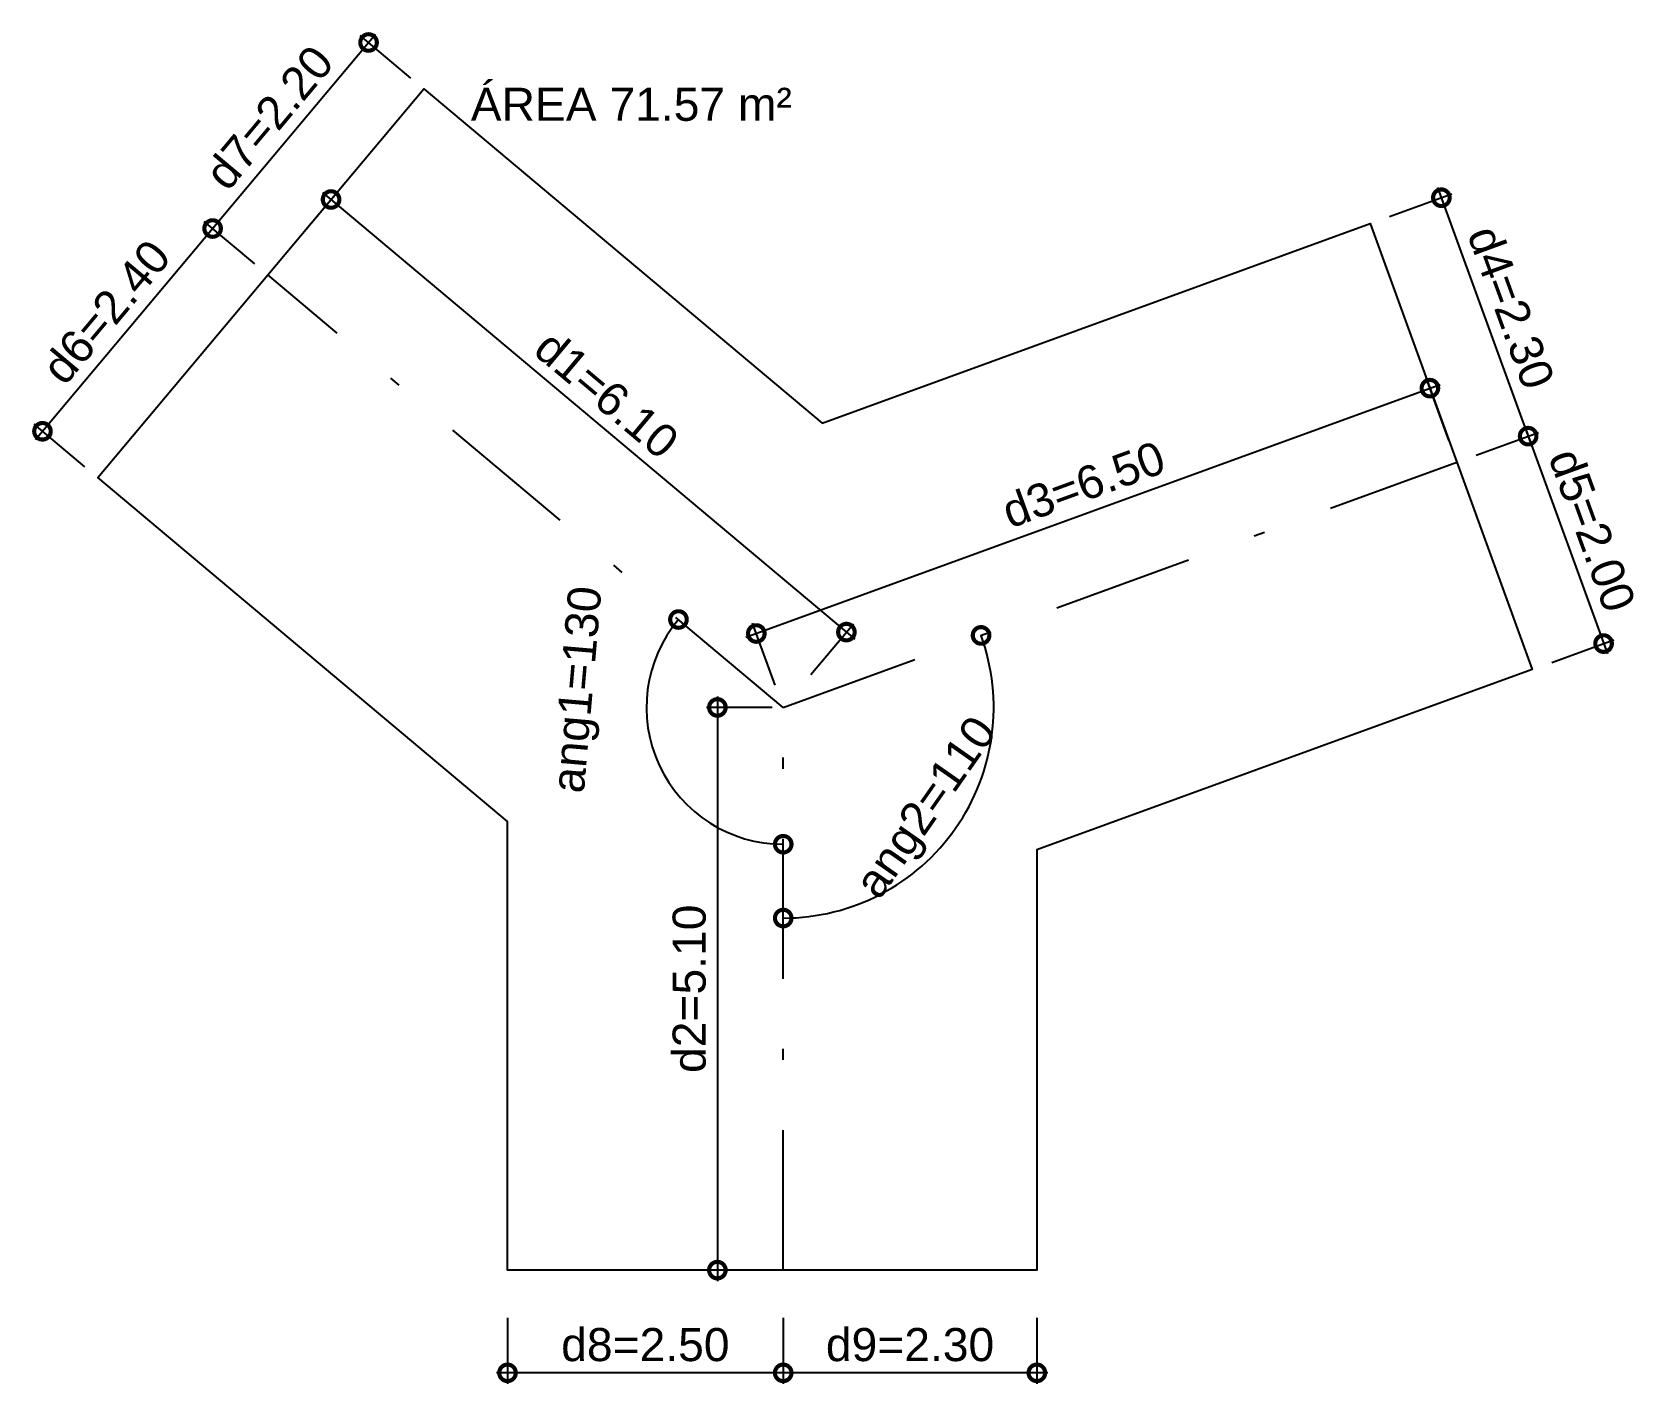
# Model space of a CAD drawing. Header units: metres. Extents: x -6.3 to 8.3, y -7.1 to 5.2.
import ezdxf

# ---------------------------------------------------------------- set-up
doc = ezdxf.new("R2010")
doc.units = ezdxf.units.M
doc.header["$LTSCALE"] = 0.1
doc.linetypes.add('DASHDOT', pattern=[25.4, 12.7, -6.35, 0, -6.35])
doc.layers.add('ARQ_EIXO CINZA 04', color=139, linetype='DASHDOT')
doc.layers.add('SIMB_01', color=1, linetype='Continuous')
doc.layers.add('COTA AZUL', color=5, linetype='Continuous', lineweight=25, true_color=0x0000ff)
doc.styles.add('Annot_3.0mm', font='arial.ttf', dxfattribs={"height": 3})
doc.styles.add('cota', font='arial.ttf')
doc.dimstyles.new('Info 01 - annot', dxfattribs={"dimtxt": 3, "dimasz": 3, "dimexe": 1, "dimexo": 1, "dimgap": 1, "dimtad": 1, "dimzin": 4, "dimtxsty": 'cota', "dimblk": 'DOTSMALL', "dimcen": 2, "dimdle": 1, "dimclrd": 256, "dimclre": 256, "dimclrt": 1, "dimazin": 2, "dimtfac": 0.09, "dimtmove": 2, "dimatfit": 2, "dimfxl": 5, "dimfxlon": 1, "dimtolj": 1, "dimtzin": 4, "dimlwd": -1, "dimarcsym": 1})

# ---------------------------------------------------------------- blocks, each defined once
blk = doc.blocks.new('_DotSmall')
at = {"color": 0, "linetype": 'ByBlock', "const_width": 0.5}
blk.add_lwpolyline([(-0.0625, 0, 1), (0.0625, 0, 1)], format="xyb", close=True, dxfattribs=at)
blk = doc.blocks.new('*D6')
at = {"layer": 'COTA AZUL', "lineweight": -2, "transparency": 16777216}
for p, q in [((-3.905, 3.266), (-3.519, 3.725)), ((0.768, -0.655), (1.154, -0.196))]:
    blk.add_line(p, q, dxfattribs=at)
at = {"layer": 'COTA AZUL', "transparency": 16777216}
blk.add_line((-3.66, 3.713), (1.166, -0.337), dxfattribs=at)
at = {"layer": 'Defpoints', "color": 0, "transparency": 16777216}
for p in [(-4.156, 2.966), (1.09, -0.272), (0.517, -0.955)]:
    blk.add_point(p, dxfattribs=at)
at = {"layer": 'COTA AZUL', "transparency": 16777216, "xscale": 0.3, "yscale": 0.3, "zscale": 0.3}
for p, rotation in [((-3.583, 3.649), 140.0000000000001), ((1.09, -0.272), 320.0000000000001)]:
    blk.add_blockref('_DotSmall', p, dxfattribs=dict(at, rotation=rotation))
at = {"layer": 'COTA AZUL', "color": 1, "transparency": 16777216, "insert": (-1.084, 1.882), "char_height": 0.3, "attachment_point": 5, "rotation": 320, "style": 'cota'}
blk.add_mtext('\\A1;d1=6.10', dxfattribs=at)
blk = doc.blocks.new('*D8')
at = {"layer": 'COTA AZUL', "transparency": 16777216}
blk.add_line((-0.08, -0.855), (-0.08, -6.155), dxfattribs=at)
at = {"layer": 'COTA AZUL', "lineweight": -2, "transparency": 16777216}
for p, q in [((0.417, -0.955), (-0.18, -0.955)), ((0.417, -6.055), (-0.18, -6.055))]:
    blk.add_line(p, q, dxfattribs=at)
at = {"layer": 'Defpoints', "color": 0, "transparency": 16777216}
for p in [(0.517, -0.955), (-0.08, -6.055), (0.517, -6.055)]:
    blk.add_point(p, dxfattribs=at)
at = {"layer": 'COTA AZUL', "transparency": 16777216, "xscale": 0.3, "yscale": 0.3, "zscale": 0.3}
for p, rotation in [((-0.08, -0.955), 90), ((-0.08, -6.055), 270)]:
    blk.add_blockref('_DotSmall', p, dxfattribs=dict(at, rotation=rotation))
at = {"layer": 'COTA AZUL', "color": 1, "transparency": 16777216, "insert": (-0.334, -3.505), "char_height": 0.3, "attachment_point": 5, "rotation": 90, "style": 'cota'}
blk.add_mtext('\\A1;d2=5.10', dxfattribs=at)
blk = doc.blocks.new('*D7')
at = {"layer": 'COTA AZUL', "transparency": 16777216}
blk.add_line((0.179, -0.319), (6.475, 1.973), dxfattribs=at)
at = {"layer": 'COTA AZUL', "lineweight": -2, "transparency": 16777216}
for p, q in [((6.552, 1.469), (6.347, 2.032)), ((0.444, -0.754), (0.239, -0.191))]:
    blk.add_line(p, q, dxfattribs=at)
at = {"layer": 'Defpoints', "color": 0, "transparency": 16777216}
for p in [(6.381, 1.939), (6.625, 1.268), (0.517, -0.955)]:
    blk.add_point(p, dxfattribs=at)
at = {"layer": 'COTA AZUL', "transparency": 16777216, "xscale": 0.3, "yscale": 0.3, "zscale": 0.3}
for p, rotation in [((6.381, 1.939), 19.99999999999999), ((0.273, -0.285), 200)]:
    blk.add_blockref('_DotSmall', p, dxfattribs=dict(at, rotation=rotation))
at = {"layer": 'COTA AZUL', "color": 1, "transparency": 16777216, "insert": (3.24, 1.065), "char_height": 0.3, "attachment_point": 5, "rotation": 20, "style": 'cota'}
blk.add_mtext('\\A1;d3=6.50', dxfattribs=at)
blk = doc.blocks.new('*D2')
at = {"layer": 'COTA AZUL', "lineweight": -2, "transparency": 16777216}
for p, q in [((6.015, 3.494), (6.579, 3.699)), ((6.802, 1.333), (7.366, 1.538))]:
    blk.add_line(p, q, dxfattribs=at)
at = {"layer": 'COTA AZUL', "transparency": 16777216}
blk.add_line((6.451, 3.759), (7.306, 1.41), dxfattribs=at)
at = {"layer": 'Defpoints', "color": 0, "transparency": 16777216}
for p in [(5.838, 3.43), (7.272, 1.504), (6.625, 1.268)]:
    blk.add_point(p, dxfattribs=at)
at = {"layer": 'COTA AZUL', "transparency": 16777216, "xscale": 0.3, "yscale": 0.3, "zscale": 0.3}
for p, rotation in [((6.485, 3.665), 110), ((7.272, 1.504), 290)]:
    blk.add_blockref('_DotSmall', p, dxfattribs=dict(at, rotation=rotation))
at = {"layer": 'COTA AZUL', "color": 1, "transparency": 16777216, "insert": (7.116, 2.671), "char_height": 0.3, "attachment_point": 5, "rotation": 290, "style": 'cota'}
blk.add_mtext('\\A1;d4=2.30', dxfattribs=at)
blk = doc.blocks.new('*D3')
at = {"layer": 'COTA AZUL', "lineweight": -2, "transparency": 16777216}
for p, q in [((6.802, 1.333), (7.366, 1.538)), ((7.486, -0.547), (8.05, -0.342))]:
    blk.add_line(p, q, dxfattribs=at)
at = {"layer": 'COTA AZUL', "transparency": 16777216}
blk.add_line((7.238, 1.598), (7.99, -0.47), dxfattribs=at)
at = {"layer": 'Defpoints', "color": 0, "transparency": 16777216}
for p in [(6.625, 1.268), (7.956, -0.376), (7.309, -0.611)]:
    blk.add_point(p, dxfattribs=at)
at = {"layer": 'COTA AZUL', "transparency": 16777216, "xscale": 0.3, "yscale": 0.3, "zscale": 0.3}
for p, rotation in [((7.272, 1.504), 110), ((7.956, -0.376), 290)]:
    blk.add_blockref('_DotSmall', p, dxfattribs=dict(at, rotation=rotation))
at = {"layer": 'COTA AZUL', "color": 1, "transparency": 16777216, "insert": (7.852, 0.651), "char_height": 0.3, "attachment_point": 5, "rotation": 290, "style": 'cota'}
blk.add_mtext('\\A1;d5=2.00', dxfattribs=at)
blk = doc.blocks.new('*D5')
at = {"layer": 'COTA AZUL', "transparency": 16777216}
blk.add_line((-4.593, 3.463), (-6.264, 1.471), dxfattribs=at)
at = {"layer": 'COTA AZUL', "lineweight": -2, "transparency": 16777216}
for p, q in [((-4.274, 3.065), (-4.734, 3.451)), ((-5.817, 1.227), (-6.276, 1.612))]:
    blk.add_line(p, q, dxfattribs=at)
at = {"layer": 'Defpoints', "color": 0, "transparency": 16777216}
for p in [(-4.156, 2.966), (-6.2, 1.548), (-5.699, 1.128)]:
    blk.add_point(p, dxfattribs=at)
at = {"layer": 'COTA AZUL', "transparency": 16777216, "xscale": 0.3, "yscale": 0.3, "zscale": 0.3}
for p, rotation in [((-4.657, 3.386), 50.00000000000006), ((-6.2, 1.548), 230.0000000000001)]:
    blk.add_blockref('_DotSmall', p, dxfattribs=dict(at, rotation=rotation))
at = {"layer": 'COTA AZUL', "color": 1, "transparency": 16777216, "insert": (-5.622, 2.63), "char_height": 0.3, "attachment_point": 5, "rotation": 50, "style": 'cota'}
blk.add_mtext('\\A1;d6=2.40', dxfattribs=at)
blk = doc.blocks.new('*D4')
at = {"layer": 'COTA AZUL', "transparency": 16777216}
blk.add_line((-4.721, 3.31), (-3.179, 5.148), dxfattribs=at)
at = {"layer": 'COTA AZUL', "lineweight": -2, "transparency": 16777216}
for p, q in [((-2.86, 4.75), (-3.319, 5.136)), ((-4.274, 3.065), (-4.734, 3.451))]:
    blk.add_line(p, q, dxfattribs=at)
at = {"layer": 'Defpoints', "color": 0, "transparency": 16777216}
for p in [(-3.243, 5.072), (-2.742, 4.651), (-4.156, 2.966)]:
    blk.add_point(p, dxfattribs=at)
at = {"layer": 'COTA AZUL', "transparency": 16777216, "xscale": 0.3, "yscale": 0.3, "zscale": 0.3}
for p, rotation in [((-3.243, 5.072), 49.99999999999999), ((-4.657, 3.386), 230)]:
    blk.add_blockref('_DotSmall', p, dxfattribs=dict(at, rotation=rotation))
at = {"layer": 'COTA AZUL', "color": 1, "transparency": 16777216, "insert": (-4.144, 4.392), "char_height": 0.3, "attachment_point": 5, "rotation": 50, "style": 'cota'}
blk.add_mtext('\\A1;d7=2.20', dxfattribs=at)
blk = doc.blocks.new('*D12')
at = {"layer": 'COTA AZUL', "lineweight": -2, "transparency": 16777216}
for p, q in [((-1.983, -6.486), (-1.983, -7.086)), ((0.517, -6.486), (0.517, -7.086))]:
    blk.add_line(p, q, dxfattribs=at)
at = {"layer": 'COTA AZUL', "transparency": 16777216}
blk.add_line((0.617, -6.986), (-2.083, -6.986), dxfattribs=at)
at = {"layer": 'Defpoints', "color": 0, "transparency": 16777216}
for p in [(-1.983, -6.055), (0.517, -6.055), (-1.983, -6.986)]:
    blk.add_point(p, dxfattribs=at)
at = {"layer": 'COTA AZUL', "transparency": 16777216, "xscale": 0.3, "yscale": 0.3, "zscale": 0.3, "rotation": 180}
blk.add_blockref('_DotSmall', (-1.983, -6.986), dxfattribs=at)
at = {"layer": 'COTA AZUL', "transparency": 16777216, "xscale": 0.3, "yscale": 0.3, "zscale": 0.3}
blk.add_blockref('_DotSmall', (0.517, -6.986), dxfattribs=at)
at = {"layer": 'COTA AZUL', "color": 1, "transparency": 16777216, "insert": (-0.733, -6.732), "char_height": 0.3, "attachment_point": 5, "style": 'cota'}
blk.add_mtext('\\A1;d8=2.50', dxfattribs=at)
blk = doc.blocks.new('*D11')
at = {"layer": 'COTA AZUL', "lineweight": -2, "transparency": 16777216}
for p, q in [((0.517, -6.486), (0.517, -7.086)), ((2.817, -6.486), (2.817, -7.086))]:
    blk.add_line(p, q, dxfattribs=at)
at = {"layer": 'COTA AZUL', "transparency": 16777216}
blk.add_line((2.917, -6.986), (0.417, -6.986), dxfattribs=at)
at = {"layer": 'Defpoints', "color": 0, "transparency": 16777216}
for p in [(0.517, -6.055), (2.817, -6.055), (0.517, -6.986)]:
    blk.add_point(p, dxfattribs=at)
at = {"layer": 'COTA AZUL', "transparency": 16777216, "xscale": 0.3, "yscale": 0.3, "zscale": 0.3, "rotation": 180}
blk.add_blockref('_DotSmall', (0.517, -6.986), dxfattribs=at)
at = {"layer": 'COTA AZUL', "transparency": 16777216, "xscale": 0.3, "yscale": 0.3, "zscale": 0.3}
blk.add_blockref('_DotSmall', (2.817, -6.986), dxfattribs=at)
at = {"layer": 'COTA AZUL', "color": 1, "transparency": 16777216, "insert": (1.667, -6.732), "char_height": 0.3, "attachment_point": 5, "style": 'cota'}
blk.add_mtext('\\A1;d9=2.30', dxfattribs=at)
blk = doc.blocks.new('*D9')
at = {"layer": 'COTA AZUL', "transparency": 16777216}
blk.add_arc((0.517, -0.955), 1.24, 140, 270, dxfattribs=at)
at = {"layer": 'Defpoints', "color": 0, "transparency": 16777216}
for p in [(-4.156, 2.966), (0.517, -0.955), (0.517, -0.955), (-0.334, -1.857), (0.517, -6.055)]:
    blk.add_point(p, dxfattribs=at)
at = {"layer": 'COTA AZUL', "transparency": 16777216, "xscale": 0.3, "yscale": 0.3, "zscale": 0.3, "rotation": 50.00000000000008}
blk.add_blockref('_DotSmall', (-0.433, -0.158), dxfattribs=at)
at = {"layer": 'COTA AZUL', "transparency": 16777216, "xscale": 0.3, "yscale": 0.3, "zscale": 0.3}
blk.add_blockref('_DotSmall', (0.517, -2.195), dxfattribs=at)
at = {"layer": 'COTA AZUL', "color": 1, "transparency": 16777216, "insert": (-1.315, -0.796), "char_height": 0.3, "attachment_point": 5, "rotation": 85.0517, "style": 'cota'}
blk.add_mtext('\\A1;ang1=130', dxfattribs=at)
blk = doc.blocks.new('*D10')
at = {"layer": 'COTA AZUL', "transparency": 16777216}
blk.add_arc((0.517, -0.955), 1.909, 270, 20, dxfattribs=at)
at = {"layer": 'Defpoints', "color": 0, "transparency": 16777216}
for p in [(6.625, 1.268), (0.517, -0.955), (0.517, -0.955), (1.657, -2.486), (0.517, -6.055)]:
    blk.add_point(p, dxfattribs=at)
at = {"layer": 'COTA AZUL', "transparency": 16777216, "xscale": 0.3, "yscale": 0.3, "zscale": 0.3}
for p, rotation in [((2.311, -0.302), 110), ((0.517, -2.864), 180)]:
    blk.add_blockref('_DotSmall', p, dxfattribs=dict(at, rotation=rotation))
at = {"layer": 'COTA AZUL', "color": 1, "transparency": 16777216, "insert": (1.839, -1.881), "char_height": 0.3, "attachment_point": 5, "rotation": 55, "style": 'cota'}
blk.add_mtext('\\A1;ang2=110', dxfattribs=at)

msp = doc.modelspace()

# ---------------------------------------------------------------- linework, layer by layer
msp.add_lwpolyline([(-4.156, 2.966), (-2.742, 4.651), (0.87, 1.621), (5.838, 3.43), (6.625, 1.268), (7.309, -0.611), (2.817, -2.246), (2.817, -6.055), (0.517, -6.055), (-1.983, -6.055), (-1.983, -1.99), (-5.699, 1.128), (-4.156, 2.966)])
at = {"layer": 'ARQ_EIXO CINZA 04'}
for p, q in [((0.517, -0.955), (-4.156, 2.966)), ((0.517, -0.955), (6.625, 1.268)), ((0.517, -6.055), (0.517, -0.955))]:
    msp.add_line(p, q, dxfattribs=at)

# ---------------------------------------------------------------- texts
at = {"layer": 'SIMB_01', "insert": (-2.316, 4.662), "char_height": 0.3, "width": 3.9108, "attachment_point": 1, "style": 'Annot_3.0mm'}
msp.add_mtext('ÁREA 71.57 m²', dxfattribs=at)

# ---------------------------------------------------------------- dimensions: what is measured, and where the dimension line sits
at = {"layer": 'COTA AZUL'}
for p1, p2, distance, text, picture, middle in [((-4.156, 2.966), (-2.742, 4.651), 0.654, 'd7=2.20', '*D4', (-4.144, 4.392)), ((-4.156, 2.966), (0.517, -0.955), 0.891, 'd1=6.10', '*D6', (-1.084, 1.882)), ((5.838, 3.43), (6.625, 1.268), 0.688, 'd4=2.30', '*D2', (7.116, 2.671)), ((-4.156, 2.966), (-5.699, 1.128), -0.654, 'd6=2.40', '*D5', (-5.622, 2.63)), ((0.517, -0.955), (6.625, 1.268), 0.713, 'd3=6.50', '*D7', (3.24, 1.065)), ((6.625, 1.268), (7.309, -0.611), 0.688, 'd5=2.00', '*D3', (7.852, 0.651)), ((0.517, -6.055), (-1.983, -6.055), 0.931, 'd8=2.50', '*D12', (-0.733, -6.732)), ((2.817, -6.055), (0.517, -6.055), 0.931, 'd9=2.30', '*D11', (1.667, -6.732))]:
    dim = msp.add_aligned_dim(p1=p1, p2=p2, distance=distance, text=text, dimstyle='Info 01 - annot', override={"dimscale": 0}, dxfattribs=at)
    dim.commit()
    dim.dimension.update_dxf_attribs({"geometry": picture, "text_midpoint": middle})
dim = msp.add_angular_dim_2l(base=(-0.334, -1.857), line1=((0.517, -0.955), (-4.156, 2.966)), line2=((0.517, -6.055), (0.517, -0.955)), text='ang1=130', dimstyle='Info 01 - annot', override={"dimscale": 0}, dxfattribs=at)
dim.commit()
dim.dimension.update_dxf_attribs({"geometry": '*D9', "text_midpoint": (-1.315, -0.796), "dimtype": 162})
dim = msp.add_angular_dim_2l(base=(1.657, -2.486), line1=((0.517, -0.955), (6.625, 1.268)), line2=((0.517, -6.055), (0.517, -0.955)), text='ang2=110', dimstyle='Info 01 - annot', override={"dimscale": 0}, dxfattribs=at)
dim.commit()
dim.dimension.update_dxf_attribs({"geometry": '*D10', "text_midpoint": (1.839, -1.881)})
dim = msp.add_linear_dim(base=(-0.08, -6.055), p1=(0.517, -0.955), p2=(0.517, -6.055), angle=90, text='d2=5.10', dimstyle='Info 01 - annot', override={"dimscale": 0}, dxfattribs=at)
dim.commit()
dim.dimension.update_dxf_attribs({"geometry": '*D8', "text_midpoint": (-0.334, -3.505)})

doc.saveas('drawing.dxf')
